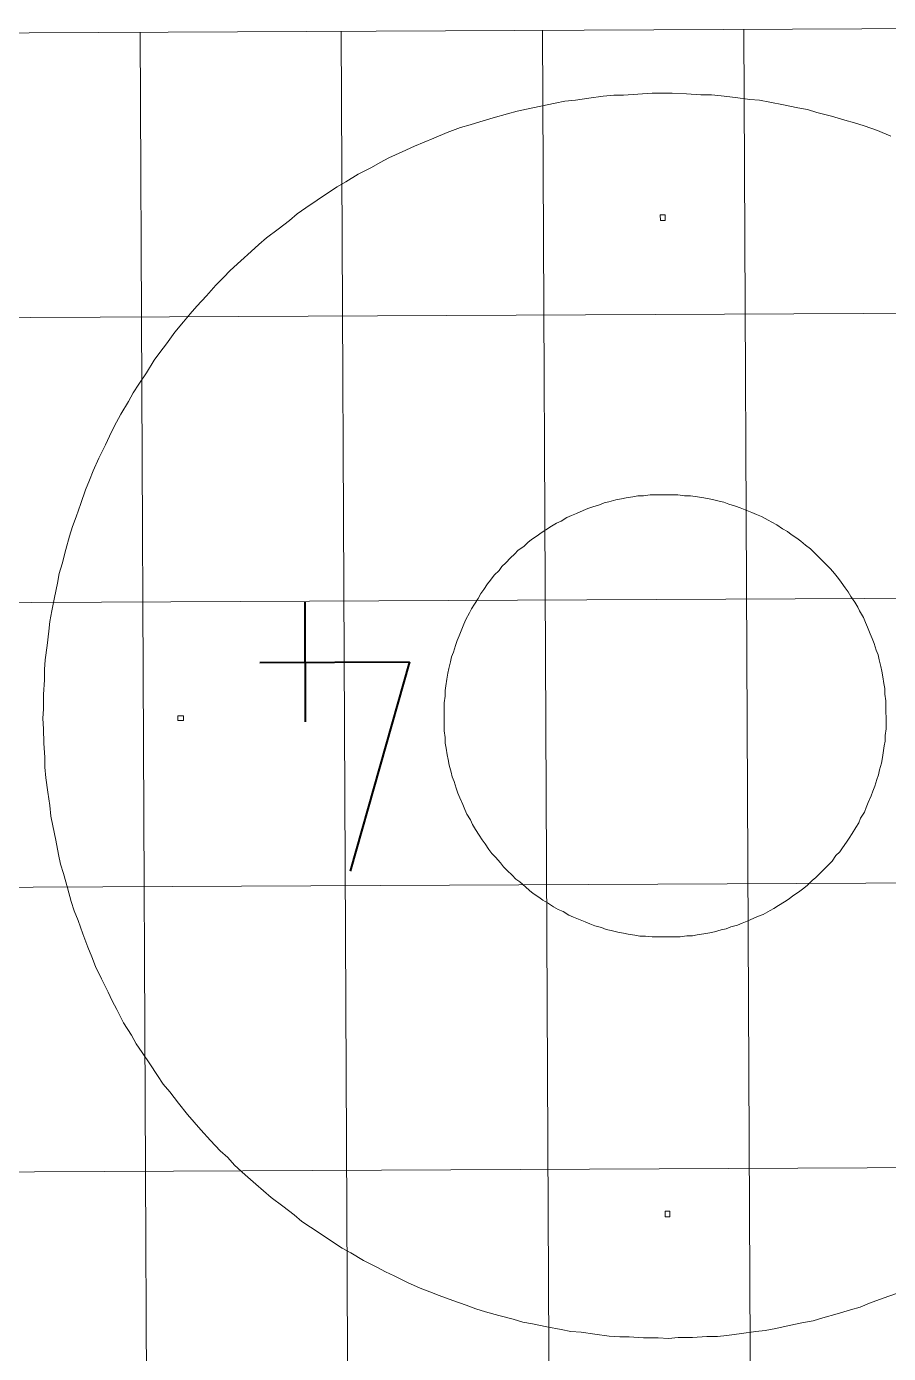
# Model space of a CAD drawing. Header units: centimetres. Extents: x -11.6 to 9.6, y -15.2 to 14.6.
# Drawn here: x -4.34 to 4.65, y 0.74 to 14.58 of the extents above; entities that cross this region are included whole.
import ezdxf

# ---------------------------------------------------------------- set-up
doc = ezdxf.new("R2010")
doc.units = ezdxf.units.CM
doc.header["$MEASUREMENT"] = 0
for name, color, linetype in [('C00-00-FF', 7, 'Continuous'), ('CBF-BF-BF', 7, 'Continuous'), ('CFF-00-00', 7, 'Continuous')]:
    doc.layers.add(name, color=color, linetype=linetype)

msp = doc.modelspace()

# ---------------------------------------------------------------- linework, layer by layer
at = {"layer": 'C00-00-FF', "color": 5, "lineweight": 13}
for points in [[(1.67526, 13.85511), (1.67526, 13.85511), (1.52533, 13.83428), (1.52533, 13.83428)], [(1.78526, 13.86569), (1.78526, 13.86569), (1.67526, 13.85511), (1.67526, 13.85511)], [(1.88527, 13.86616), (1.88527, 13.86616), (1.78526, 13.86569), (1.78526, 13.86569)], [(2.03525, 13.87694), (2.03525, 13.87694), (1.88527, 13.86616), (1.88527, 13.86616)], [(2.18521, 13.88743), (2.18521, 13.88743), (2.03525, 13.87694), (2.03525, 13.87694)], [(2.29502, 13.88796), (2.29502, 13.88796), (2.18521, 13.88743), (2.18521, 13.88743)], [(2.39504, 13.88844), (2.39504, 13.88844), (2.29502, 13.88796), (2.29502, 13.88796)], [(2.54509, 13.87936), (2.54509, 13.87936), (2.39504, 13.88844), (2.39504, 13.88844)], [(2.69516, 13.87003), (2.69516, 13.87003), (2.54509, 13.87936), (2.54509, 13.87936)], [(2.80523, 13.87055), (2.80523, 13.87055), (2.69516, 13.87003), (2.69516, 13.87003)], [(2.90528, 13.86098), (2.90528, 13.86098), (2.80523, 13.87055), (2.80523, 13.87055)], [(3.0554, 13.84157), (3.0554, 13.84157), (2.90528, 13.86098), (2.90528, 13.86098)], [(3.2055, 13.82245), (3.2055, 13.82245), (3.0554, 13.84157), (3.0554, 13.84157)], [(0.87578, 13.72138), (0.87578, 13.72138), (0.77586, 13.70079), (0.77586, 13.70079)], [(1.02565, 13.75199), (1.02565, 13.75199), (0.87578, 13.72138), (0.87578, 13.72138)], [(1.17553, 13.78261), (1.17553, 13.78261), (1.02565, 13.75199), (1.02565, 13.75199)], [(1.27544, 13.80319), (1.27544, 13.80319), (1.17553, 13.78261), (1.17553, 13.78261)], [(1.38546, 13.81377), (1.38546, 13.81377), (1.27544, 13.80319), (1.27544, 13.80319)], [(1.52533, 13.83428), (1.52533, 13.83428), (1.38546, 13.81377), (1.38546, 13.81377)], [(3.30557, 13.81287), (3.30557, 13.81287), (3.2055, 13.82245), (3.2055, 13.82245)], [(3.41573, 13.79329), (3.41573, 13.79329), (3.30557, 13.81287), (3.30557, 13.81287)], [(3.55583, 13.76406), (3.55583, 13.76406), (3.41573, 13.79329), (3.41573, 13.79329)], [(3.70598, 13.73488), (3.70598, 13.73488), (3.55583, 13.76406), (3.55583, 13.76406)], [(3.80609, 13.71525), (3.80609, 13.71525), (3.70598, 13.73488), (3.70598, 13.73488)], [(3.90625, 13.68583), (3.90625, 13.68583), (3.80609, 13.71525), (3.80609, 13.71525)], [(0.38639, 13.58886), (0.38639, 13.58886), (0.28652, 13.55849), (0.28652, 13.55849)], [(0.52616, 13.62974), (0.52616, 13.62974), (0.38639, 13.58886), (0.38639, 13.58886)], [(0.676, 13.67041), (0.676, 13.67041), (0.52616, 13.62974), (0.52616, 13.62974)], [(0.77586, 13.70079), (0.77586, 13.70079), (0.676, 13.67041), (0.676, 13.67041)], [(4.05646, 13.64659), (4.05646, 13.64659), (3.90625, 13.68583), (3.90625, 13.68583)], [(4.19661, 13.60706), (4.19661, 13.60706), (4.05646, 13.64659), (4.05646, 13.64659)], [(4.29677, 13.57763), (4.29677, 13.57763), (4.19661, 13.60706), (4.19661, 13.60706)], [(4.39692, 13.54821), (4.39692, 13.54821), (4.29677, 13.57763), (4.29677, 13.57763)], [(0.04694, 13.47744), (0.04694, 13.47744), (-0.09274, 13.41671), (-0.09274, 13.41671)], [(0.18665, 13.52811), (0.18665, 13.52811), (0.04694, 13.47744), (0.04694, 13.47744)], [(0.28652, 13.55849), (0.28652, 13.55849), (0.18665, 13.52811), (0.18665, 13.52811)], [(4.53712, 13.49887), (4.53712, 13.49887), (4.39692, 13.54821), (4.39692, 13.54821)], [(4.67737, 13.43947), (4.67737, 13.43947), (4.53712, 13.49887), (4.53712, 13.49887)], [(-0.29238, 13.33559), (-0.29238, 13.33559), (-0.42228, 13.27517), (-0.42228, 13.27517)], [(-0.19255, 13.37629), (-0.19255, 13.37629), (-0.29238, 13.33559), (-0.29238, 13.33559)], [(-0.09274, 13.41671), (-0.09274, 13.41671), (-0.19255, 13.37629), (-0.19255, 13.37629)], [(-0.65166, 13.16401), (-0.65166, 13.16401), (-0.74138, 13.11358), (-0.74138, 13.11358)], [(-0.56194, 13.21445), (-0.56194, 13.21445), (-0.65166, 13.16401), (-0.65166, 13.16401)], [(-0.42228, 13.27517), (-0.42228, 13.27517), (-0.56194, 13.21445), (-0.56194, 13.21445)], [(-0.88101, 13.04279), (-0.88101, 13.04279), (-1.01079, 12.96228), (-1.01079, 12.96228)], [(-0.74138, 13.11358), (-0.74138, 13.11358), (-0.88101, 13.04279), (-0.88101, 13.04279)], [(-1.10053, 12.91184), (-1.10053, 12.91184), (-1.19021, 12.85135), (-1.19021, 12.85135)], [(-1.01079, 12.96228), (-1.01079, 12.96228), (-1.10053, 12.91184), (-1.10053, 12.91184)], [(-1.30993, 12.77087), (-1.30993, 12.77087), (-1.4294, 12.69014), (-1.4294, 12.69014)], [(-1.19021, 12.85135), (-1.19021, 12.85135), (-1.30993, 12.77087), (-1.30993, 12.77087)], [(-1.51934, 12.62991), (-1.51934, 12.62991), (-1.5989, 12.55942), (-1.5989, 12.55942)], [(-1.4294, 12.69014), (-1.4294, 12.69014), (-1.51934, 12.62991), (-1.51934, 12.62991)], [(2.32118, 12.61806), (2.32118, 12.61806), (2.27118, 12.61783), (2.27118, 12.61783)], [(2.27118, 12.61783), (2.27118, 12.61783), (2.27146, 12.55777), (2.27146, 12.55777)], [(2.32148, 12.55801), (2.32148, 12.55801), (2.32118, 12.61806), (2.32118, 12.61806)], [(-1.71834, 12.46887), (-1.71834, 12.46887), (-1.83803, 12.37835), (-1.83803, 12.37835)], [(-1.5989, 12.55942), (-1.5989, 12.55942), (-1.71834, 12.46887), (-1.71834, 12.46887)], [(2.27146, 12.55777), (2.27146, 12.55777), (2.32148, 12.55801), (2.32148, 12.55801)], [(-1.83803, 12.37835), (-1.83803, 12.37835), (-1.91758, 12.30786), (-1.91758, 12.30786)], [(-1.99743, 12.23763), (-1.99743, 12.23763), (-2.10702, 12.13707), (-2.10702, 12.13707)], [(-1.91758, 12.30786), (-1.91758, 12.30786), (-1.99743, 12.23763), (-1.99743, 12.23763)], [(-2.10702, 12.13707), (-2.10702, 12.13707), (-2.21634, 12.03655), (-2.21634, 12.03655)], [(-2.28611, 11.9661), (-2.28611, 11.9661), (-2.36564, 11.88582), (-2.36564, 11.88582)], [(-2.21634, 12.03655), (-2.21634, 12.03655), (-2.28611, 11.9661), (-2.28611, 11.9661)], [(-2.46513, 11.77528), (-2.46513, 11.77528), (-2.56461, 11.66473), (-2.56461, 11.66473)], [(-2.36564, 11.88582), (-2.36564, 11.88582), (-2.46513, 11.77528), (-2.46513, 11.77528)], [(-2.56461, 11.66473), (-2.56461, 11.66473), (-2.63435, 11.5845), (-2.63435, 11.5845)], [(-2.70382, 11.50399), (-2.70382, 11.50399), (-2.79351, 11.39376), (-2.79351, 11.39376)], [(-2.63435, 11.5845), (-2.63435, 11.5845), (-2.70382, 11.50399), (-2.70382, 11.50399)], [(-2.79351, 11.39376), (-2.79351, 11.39376), (-2.8829, 11.2732), (-2.8829, 11.2732)], [(-2.8829, 11.2732), (-2.8829, 11.2732), (-2.95231, 11.18291), (-2.95231, 11.18291)], [(-3.01199, 11.10273), (-3.01199, 11.10273), (-3.09155, 10.97217), (-3.09155, 10.97217)], [(-2.95231, 11.18291), (-2.95231, 11.18291), (-3.01199, 11.10273), (-3.01199, 11.10273)], [(-3.09155, 10.97217), (-3.09155, 10.97217), (-3.17086, 10.85194), (-3.17086, 10.85194)], [(-3.17086, 10.85194), (-3.17086, 10.85194), (-3.2305, 10.76143), (-3.2305, 10.76143)], [(-3.28007, 10.67123), (-3.28007, 10.67123), (-3.35936, 10.54095), (-3.35936, 10.54095)], [(-3.2305, 10.76143), (-3.2305, 10.76143), (-3.28007, 10.67123), (-3.28007, 10.67123)], [(-3.35936, 10.54095), (-3.35936, 10.54095), (-3.42886, 10.4107), (-3.42886, 10.4107)], [(-3.42886, 10.4107), (-3.42886, 10.4107), (-3.47837, 10.31045), (-3.47837, 10.31045)], [(-3.47837, 10.31045), (-3.47837, 10.31045), (-3.51791, 10.22004), (-3.51791, 10.22004)], [(-3.51791, 10.22004), (-3.51791, 10.22004), (-3.58734, 10.07975), (-3.58734, 10.07975)], [(-3.58734, 10.07975), (-3.58734, 10.07975), (-3.64652, 9.94954), (-3.64652, 9.94954)], [(-3.68601, 9.84933), (-3.68601, 9.84933), (-3.72574, 9.74914), (-3.72574, 9.74914)], [(-3.64652, 9.94954), (-3.64652, 9.94954), (-3.68601, 9.84933), (-3.68601, 9.84933)], [(-3.72574, 9.74914), (-3.72574, 9.74914), (-3.77507, 9.60895), (-3.77507, 9.60895)], [(2.09519, 9.68695), (2.09519, 9.68695), (2.16499, 9.69736), (2.16499, 9.69736)], [(2.16499, 9.69736), (2.16499, 9.69736), (2.22505, 9.69763), (2.22505, 9.69763)], [(2.22505, 9.69763), (2.22505, 9.69763), (2.27506, 9.69788), (2.27506, 9.69788)], [(2.27506, 9.69788), (2.27506, 9.69788), (2.34517, 9.69822), (2.34517, 9.69822)], [(2.34517, 9.69822), (2.34517, 9.69822), (2.40523, 9.6985), (2.40523, 9.6985)], [(2.40523, 9.6985), (2.40523, 9.6985), (2.45525, 9.69873), (2.45525, 9.69873)], [(2.45525, 9.69873), (2.45525, 9.69873), (2.52514, 9.68901), (2.52514, 9.68901)], [(2.52514, 9.68901), (2.52514, 9.68901), (2.58519, 9.68929), (2.58519, 9.68929)], [(2.58519, 9.68929), (2.58519, 9.68929), (2.63526, 9.6795), (2.63526, 9.6795)], [(-3.77507, 9.60895), (-3.77507, 9.60895), (-3.82441, 9.46874), (-3.82441, 9.46874)], [(1.46595, 9.53394), (1.46595, 9.53394), (1.51587, 9.55402), (1.51587, 9.55402)], [(1.51587, 9.55402), (1.51587, 9.55402), (1.56576, 9.57437), (1.56576, 9.57437)], [(1.56576, 9.57437), (1.56576, 9.57437), (1.63553, 9.59481), (1.63553, 9.59481)], [(1.63553, 9.59481), (1.63553, 9.59481), (1.68543, 9.61489), (1.68543, 9.61489)], [(1.68543, 9.61489), (1.68543, 9.61489), (1.73538, 9.62518), (1.73538, 9.62518)], [(1.73538, 9.62518), (1.73538, 9.62518), (1.8054, 9.64562), (1.8054, 9.64562)], [(1.8054, 9.64562), (1.8054, 9.64562), (1.86516, 9.6557), (1.86516, 9.6557)], [(1.86516, 9.6557), (1.86516, 9.6557), (1.9151, 9.66598), (1.9151, 9.66598)], [(1.9151, 9.66598), (1.9151, 9.66598), (1.98519, 9.67639), (1.98519, 9.67639)], [(1.98519, 9.67639), (1.98519, 9.67639), (2.03513, 9.68668), (2.03513, 9.68668)], [(2.03513, 9.68668), (2.03513, 9.68668), (2.09519, 9.68695), (2.09519, 9.68695)], [(2.63526, 9.6795), (2.63526, 9.6795), (2.70515, 9.66977), (2.70515, 9.66977)], [(2.70515, 9.66977), (2.70515, 9.66977), (2.76526, 9.65999), (2.76526, 9.65999)], [(2.76526, 9.65999), (2.76526, 9.65999), (2.8153, 9.65044), (2.8153, 9.65044)], [(2.8153, 9.65044), (2.8153, 9.65044), (2.88552, 9.63066), (2.88552, 9.63066)], [(2.88552, 9.63066), (2.88552, 9.63066), (2.93557, 9.62086), (2.93557, 9.62086)], [(2.93557, 9.62086), (2.93557, 9.62086), (2.98566, 9.60124), (2.98566, 9.60124)], [(2.98566, 9.60124), (2.98566, 9.60124), (3.05561, 9.58148), (3.05561, 9.58148)], [(3.05561, 9.58148), (3.05561, 9.58148), (3.10573, 9.5616), (3.10573, 9.5616)], [(3.10573, 9.5616), (3.10573, 9.5616), (3.15581, 9.54201), (3.15581, 9.54201)], [(-3.82441, 9.46874), (-3.82441, 9.46874), (-3.86389, 9.36854), (-3.86389, 9.36854)], [(1.18638, 9.40269), (1.18638, 9.40269), (1.23628, 9.42278), (1.23628, 9.42278)], [(1.23628, 9.42278), (1.23628, 9.42278), (1.29615, 9.46301), (1.29615, 9.46301)], [(1.29615, 9.46301), (1.29615, 9.46301), (1.34606, 9.48336), (1.34606, 9.48336)], [(1.34606, 9.48336), (1.34606, 9.48336), (1.39598, 9.50344), (1.39598, 9.50344)], [(1.39598, 9.50344), (1.39598, 9.50344), (1.46595, 9.53394), (1.46595, 9.53394)], [(3.15581, 9.54201), (3.15581, 9.54201), (3.22608, 9.51217), (3.22608, 9.51217)], [(3.22608, 9.51217), (3.22608, 9.51217), (3.27617, 9.49256), (3.27617, 9.49256)], [(3.27617, 9.49256), (3.27617, 9.49256), (3.32628, 9.4727), (3.32628, 9.4727)], [(3.32628, 9.4727), (3.32628, 9.4727), (3.39659, 9.43309), (3.39659, 9.43309)], [(3.39659, 9.43309), (3.39659, 9.43309), (3.43663, 9.41343), (3.43663, 9.41343)], [(3.43663, 9.41343), (3.43663, 9.41343), (3.48677, 9.3835), (3.48677, 9.3835)], [(-3.86389, 9.36854), (-3.86389, 9.36854), (-3.8933, 9.26839), (-3.8933, 9.26839)], [(0.98698, 9.27156), (0.98698, 9.27156), (1.02677, 9.30191), (1.02677, 9.30191)], [(1.02677, 9.30191), (1.02677, 9.30191), (1.07665, 9.33206), (1.07665, 9.33206)], [(1.07665, 9.33206), (1.07665, 9.33206), (1.13651, 9.37229), (1.13651, 9.37229)], [(1.13651, 9.37229), (1.13651, 9.37229), (1.18638, 9.40269), (1.18638, 9.40269)], [(3.48677, 9.3835), (3.48677, 9.3835), (3.54702, 9.34383), (3.54702, 9.34383)], [(3.54702, 9.34383), (3.54702, 9.34383), (3.59717, 9.31418), (3.59717, 9.31418)], [(3.59717, 9.31418), (3.59717, 9.31418), (3.63727, 9.2842), (3.63727, 9.2842)], [(3.63727, 9.2842), (3.63727, 9.2842), (3.69726, 9.24455), (3.69726, 9.24455)], [(-3.8933, 9.26839), (-3.8933, 9.26839), (-3.93258, 9.12823), (-3.93258, 9.12823)], [(0.78768, 9.1206), (0.78768, 9.1206), (0.84754, 9.16083), (0.84754, 9.16083)], [(0.84754, 9.16083), (0.84754, 9.16083), (0.88729, 9.20124), (0.88729, 9.20124)], [(0.88729, 9.20124), (0.88729, 9.20124), (0.92711, 9.23133), (0.92711, 9.23133)], [(0.92711, 9.23133), (0.92711, 9.23133), (0.98698, 9.27156), (0.98698, 9.27156)], [(3.69726, 9.24455), (3.69726, 9.24455), (3.73761, 9.21484), (3.73761, 9.21484)], [(3.73761, 9.21484), (3.73761, 9.21484), (3.78782, 9.17485), (3.78782, 9.17485)], [(3.78782, 9.17485), (3.78782, 9.17485), (3.83802, 9.13515), (3.83802, 9.13515)], [(3.83802, 9.13515), (3.83802, 9.13515), (3.87815, 9.09538), (3.87815, 9.09538)], [(-3.93258, 9.12823), (-3.93258, 9.12823), (-3.97209, 8.97801), (-3.97209, 8.97801)], [(0.65839, 8.99007), (0.65839, 8.99007), (0.70813, 9.04032), (0.70813, 9.04032)], [(0.70813, 9.04032), (0.70813, 9.04032), (0.7479, 9.08046), (0.7479, 9.08046)], [(0.7479, 9.08046), (0.7479, 9.08046), (0.78768, 9.1206), (0.78768, 9.1206)], [(3.87815, 9.09538), (3.87815, 9.09538), (3.9183, 9.05564), (3.9183, 9.05564)], [(3.9183, 9.05564), (3.9183, 9.05564), (3.96855, 9.00585), (3.96855, 9.00585)], [(3.96855, 9.00585), (3.96855, 9.00585), (4.00869, 8.9661), (4.00869, 8.9661)], [(-4.00153, 8.87786), (-4.00153, 8.87786), (-4.02114, 8.77776), (-4.02114, 8.77776)], [(-3.97209, 8.97801), (-3.97209, 8.97801), (-4.00153, 8.87786), (-4.00153, 8.87786)], [(0.49916, 8.80939), (0.49916, 8.80939), (0.53887, 8.85958), (0.53887, 8.85958)], [(0.53887, 8.85958), (0.53887, 8.85958), (0.58864, 8.90956), (0.58864, 8.90956)], [(0.58864, 8.90956), (0.58864, 8.90956), (0.61861, 8.94992), (0.61861, 8.94992)], [(0.61861, 8.94992), (0.61861, 8.94992), (0.65839, 8.99007), (0.65839, 8.99007)], [(4.00869, 8.9661), (4.00869, 8.9661), (4.04882, 8.92608), (4.04882, 8.92608)], [(4.04882, 8.92608), (4.04882, 8.92608), (4.08929, 8.87653), (4.08929, 8.87653)], [(4.08929, 8.87653), (4.08929, 8.87653), (4.12947, 8.82671), (4.12947, 8.82671)], [(-4.02114, 8.77776), (-4.02114, 8.77776), (-4.05032, 8.62759), (-4.05032, 8.62759)], [(0.42978, 8.70903), (0.42978, 8.70903), (0.46945, 8.76903), (0.46945, 8.76903)], [(0.46945, 8.76903), (0.46945, 8.76903), (0.49916, 8.80939), (0.49916, 8.80939)], [(4.12947, 8.82671), (4.12947, 8.82671), (4.15956, 8.78665), (4.15956, 8.78665)], [(4.15956, 8.78665), (4.15956, 8.78665), (4.1998, 8.72703), (4.1998, 8.72703)], [(4.1998, 8.72703), (4.1998, 8.72703), (4.23015, 8.68695), (4.23015, 8.68695)], [(-4.05032, 8.62759), (-4.05032, 8.62759), (-4.07955, 8.4875), (-4.07955, 8.4875)], [(0.33049, 8.55855), (0.33049, 8.55855), (0.37016, 8.61854), (0.37016, 8.61854)], [(0.37016, 8.61854), (0.37016, 8.61854), (0.39982, 8.66867), (0.39982, 8.66867)], [(0.39982, 8.66867), (0.39982, 8.66867), (0.42978, 8.70903), (0.42978, 8.70903)], [(4.23015, 8.68695), (4.23015, 8.68695), (4.26029, 8.6371), (4.26029, 8.6371)], [(4.26029, 8.6371), (4.26029, 8.6371), (4.30052, 8.57749), (4.30052, 8.57749)], [(-4.07955, 8.4875), (-4.07955, 8.4875), (-4.09915, 8.37733), (-4.09915, 8.37733)], [(0.24104, 8.39805), (0.24104, 8.39805), (0.28092, 8.46809), (0.28092, 8.46809)], [(0.28092, 8.46809), (0.28092, 8.46809), (0.30057, 8.5084), (0.30057, 8.5084)], [(0.30057, 8.5084), (0.30057, 8.5084), (0.33049, 8.55855), (0.33049, 8.55855)], [(4.30052, 8.57749), (4.30052, 8.57749), (4.33093, 8.52764), (4.33093, 8.52764)], [(4.33093, 8.52764), (4.33093, 8.52764), (4.35097, 8.48751), (4.35097, 8.48751)], [(4.35097, 8.48751), (4.35097, 8.48751), (4.39151, 8.41785), (4.39151, 8.41785)], [(-4.09915, 8.37733), (-4.09915, 8.37733), (-4.10871, 8.27728), (-4.10871, 8.27728)], [(0.20155, 8.29785), (0.20155, 8.29785), (0.22143, 8.34794), (0.22143, 8.34794)], [(0.22143, 8.34794), (0.22143, 8.34794), (0.24104, 8.39805), (0.24104, 8.39805)], [(4.39151, 8.41785), (4.39151, 8.41785), (4.4116, 8.36795), (4.4116, 8.36795)], [(4.4116, 8.36795), (4.4116, 8.36795), (4.43194, 8.31804), (4.43194, 8.31804)], [(4.43194, 8.31804), (4.43194, 8.31804), (4.46218, 8.24807), (4.46218, 8.24807)], [(-4.10871, 8.27728), (-4.10871, 8.27728), (-4.12785, 8.12717), (-4.12785, 8.12717)], [(0.13254, 8.12738), (0.13254, 8.12738), (0.15213, 8.17749), (0.15213, 8.17749)], [(0.15213, 8.17749), (0.15213, 8.17749), (0.17201, 8.22758), (0.17201, 8.22758)], [(0.17201, 8.22758), (0.17201, 8.22758), (0.20155, 8.29785), (0.20155, 8.29785)], [(4.46218, 8.24807), (4.46218, 8.24807), (4.48252, 8.19816), (4.48252, 8.19816)], [(4.48252, 8.19816), (4.48252, 8.19816), (4.5026, 8.14823), (4.5026, 8.14823)], [(-4.12785, 8.12717), (-4.12785, 8.12717), (-4.14723, 7.97704), (-4.14723, 7.97704)], [(0.0929, 8.00733), (0.0929, 8.00733), (0.11276, 8.05744), (0.11276, 8.05744)], [(0.11276, 8.05744), (0.11276, 8.05744), (0.13254, 8.12738), (0.13254, 8.12738)], [(4.5026, 8.14823), (4.5026, 8.14823), (4.52305, 8.07849), (4.52305, 8.07849)], [(4.52305, 8.07849), (4.52305, 8.07849), (4.54338, 8.02857), (4.54338, 8.02857)], [(4.54338, 8.02857), (4.54338, 8.02857), (4.55341, 7.97861), (4.55341, 7.97861)], [(-4.14723, 7.97704), (-4.14723, 7.97704), (-4.15682, 7.877), (-4.15682, 7.877)], [(0.06356, 7.88707), (0.06356, 7.88707), (0.08332, 7.95728), (0.08332, 7.95728)], [(0.08332, 7.95728), (0.08332, 7.95728), (0.0929, 8.00733), (0.0929, 8.00733)], [(4.55341, 7.97861), (4.55341, 7.97861), (4.57385, 7.9086), (4.57385, 7.9086)], [(4.57385, 7.9086), (4.57385, 7.9086), (4.58415, 7.85865), (4.58415, 7.85865)], [(-4.15628, 7.76691), (-4.15628, 7.76691), (-4.16562, 7.61686), (-4.16562, 7.61686)], [(-4.15682, 7.877), (-4.15682, 7.877), (-4.15628, 7.76691), (-4.15628, 7.76691)], [(0.03452, 7.70703), (0.03452, 7.70703), (0.04397, 7.77692), (0.04397, 7.77692)], [(0.04397, 7.77692), (0.04397, 7.77692), (0.05375, 7.83702), (0.05375, 7.83702)], [(0.05375, 7.83702), (0.05375, 7.83702), (0.06356, 7.88707), (0.06356, 7.88707)], [(4.58415, 7.85865), (4.58415, 7.85865), (4.59449, 7.79864), (4.59449, 7.79864)], [(4.59449, 7.79864), (4.59449, 7.79864), (4.60462, 7.72883), (4.60462, 7.72883)], [(-4.16562, 7.61686), (-4.16562, 7.61686), (-4.16491, 7.46684), (-4.16491, 7.46684)], [(0.0247, 7.65697), (0.0247, 7.65697), (0.03452, 7.70703), (0.03452, 7.70703)], [(0.02499, 7.5969), (0.02499, 7.5969), (0.0247, 7.65697), (0.0247, 7.65697)], [(4.60462, 7.72883), (4.60462, 7.72883), (4.61491, 7.67887), (4.61491, 7.67887)], [(4.61491, 7.67887), (4.61491, 7.67887), (4.6152, 7.61881), (4.6152, 7.61881)], [(4.6152, 7.61881), (4.6152, 7.61881), (4.62559, 7.54901), (4.62559, 7.54901)], [(0.01527, 7.52701), (0.01527, 7.52701), (0.02499, 7.5969), (0.02499, 7.5969)], [(0.0155, 7.47701), (0.0155, 7.47701), (0.01527, 7.52701), (0.01527, 7.52701)], [(0.01579, 7.41694), (0.01579, 7.41694), (0.0155, 7.47701), (0.0155, 7.47701)], [(4.62559, 7.54901), (4.62559, 7.54901), (4.62583, 7.49899), (4.62583, 7.49899)], [(4.62583, 7.49899), (4.62583, 7.49899), (4.6261, 7.43894), (4.6261, 7.43894)], [(-4.16491, 7.46684), (-4.16491, 7.46684), (-4.17422, 7.36678), (-4.17422, 7.36678)], [(-4.17422, 7.36678), (-4.17422, 7.36678), (-4.1639, 7.25702), (-4.1639, 7.25702)], [(-2.70431, 7.3939), (-2.70431, 7.3939), (-2.76436, 7.39363), (-2.76436, 7.39363)], [(-2.76436, 7.39363), (-2.76436, 7.39363), (-2.76414, 7.34362), (-2.76414, 7.34362)], [(-2.76414, 7.34362), (-2.76414, 7.34362), (-2.70407, 7.34389), (-2.70407, 7.34389)], [(-2.70407, 7.34389), (-2.70407, 7.34389), (-2.70431, 7.3939), (-2.70431, 7.3939)], [(0.01613, 7.34683), (0.01613, 7.34683), (0.01579, 7.41694), (0.01579, 7.41694)], [(0.01637, 7.29682), (0.01637, 7.29682), (0.01613, 7.34683), (0.01613, 7.34683)], [(4.6261, 7.43894), (4.6261, 7.43894), (4.62645, 7.36883), (4.62645, 7.36883)], [(4.62645, 7.36883), (4.62645, 7.36883), (4.62668, 7.31882), (4.62668, 7.31882)], [(-4.1639, 7.25702), (-4.1639, 7.25702), (-4.16319, 7.10701), (-4.16319, 7.10701)], [(0.01666, 7.23675), (0.01666, 7.23675), (0.01637, 7.29682), (0.01637, 7.29682)], [(0.02704, 7.16696), (0.02704, 7.16696), (0.01666, 7.23675), (0.01666, 7.23675)], [(4.62696, 7.25877), (4.62696, 7.25877), (4.61724, 7.18887), (4.61724, 7.18887)], [(4.62668, 7.31882), (4.62668, 7.31882), (4.62696, 7.25877), (4.62696, 7.25877)], [(-4.16319, 7.10701), (-4.16319, 7.10701), (-4.15243, 6.95704), (-4.15243, 6.95704)], [(0.02734, 7.1069), (0.02734, 7.1069), (0.02704, 7.16696), (0.02704, 7.16696)], [(0.03762, 7.05694), (0.03762, 7.05694), (0.02734, 7.1069), (0.02734, 7.1069)], [(4.60773, 7.07875), (4.60773, 7.07875), (4.59826, 7.00884), (4.59826, 7.00884)], [(4.61753, 7.1288), (4.61753, 7.1288), (4.60773, 7.07875), (4.60773, 7.07875)], [(4.61724, 7.18887), (4.61724, 7.18887), (4.61753, 7.1288), (4.61753, 7.1288)], [(-4.15243, 6.95704), (-4.15243, 6.95704), (-4.15194, 6.85704), (-4.15194, 6.85704)], [(0.04774, 6.98714), (0.04774, 6.98714), (0.03762, 7.05694), (0.03762, 7.05694)], [(0.05803, 6.93719), (0.05803, 6.93719), (0.04774, 6.98714), (0.04774, 6.98714)], [(0.06837, 6.87717), (0.06837, 6.87717), (0.05803, 6.93719), (0.05803, 6.93719)], [(4.58845, 6.95881), (4.58845, 6.95881), (4.57868, 6.8987), (4.57868, 6.8987)], [(4.59826, 7.00884), (4.59826, 7.00884), (4.58845, 6.95881), (4.58845, 6.95881)], [(-4.15194, 6.85704), (-4.15194, 6.85704), (-4.14136, 6.74701), (-4.14136, 6.74701)], [(0.08883, 6.80714), (0.08883, 6.80714), (0.06837, 6.87717), (0.06837, 6.87717)], [(0.09885, 6.75719), (0.09885, 6.75719), (0.08883, 6.80714), (0.08883, 6.80714)], [(4.55889, 6.82848), (4.55889, 6.82848), (4.54935, 6.77844), (4.54935, 6.77844)], [(4.57868, 6.8987), (4.57868, 6.8987), (4.55889, 6.82848), (4.55889, 6.82848)], [(-4.14136, 6.74701), (-4.14136, 6.74701), (-4.12054, 6.59709), (-4.12054, 6.59709)], [(0.1192, 6.70729), (0.1192, 6.70729), (0.09885, 6.75719), (0.09885, 6.75719)], [(0.13965, 6.63753), (0.13965, 6.63753), (0.1192, 6.70729), (0.1192, 6.70729)], [(4.50971, 6.65839), (4.50971, 6.65839), (4.4901, 6.60828), (4.4901, 6.60828)], [(4.52949, 6.72833), (4.52949, 6.72833), (4.50971, 6.65839), (4.50971, 6.65839)], [(4.54935, 6.77844), (4.54935, 6.77844), (4.52949, 6.72833), (4.52949, 6.72833)], [(-4.12054, 6.59709), (-4.12054, 6.59709), (-4.10002, 6.45722), (-4.10002, 6.45722)], [(0.15973, 6.58762), (0.15973, 6.58762), (0.13965, 6.63753), (0.13965, 6.63753)], [(0.18007, 6.53771), (0.18007, 6.53771), (0.15973, 6.58762), (0.15973, 6.58762)], [(0.21029, 6.46774), (0.21029, 6.46774), (0.18007, 6.53771), (0.18007, 6.53771)], [(4.47025, 6.55819), (4.47025, 6.55819), (4.44067, 6.48794), (4.44067, 6.48794)], [(4.4901, 6.60828), (4.4901, 6.60828), (4.47025, 6.55819), (4.47025, 6.55819)], [(-4.10002, 6.45722), (-4.10002, 6.45722), (-4.08945, 6.34721), (-4.08945, 6.34721)], [(0.23064, 6.41783), (0.23064, 6.41783), (0.21029, 6.46774), (0.21029, 6.46774)], [(0.25073, 6.36792), (0.25073, 6.36792), (0.23064, 6.41783), (0.23064, 6.41783)], [(0.29122, 6.30805), (0.29122, 6.30805), (0.25073, 6.36792), (0.25073, 6.36792)], [(4.40121, 6.38773), (4.40121, 6.38773), (4.36128, 6.32747), (4.36128, 6.32747)], [(4.4208, 6.43783), (4.4208, 6.43783), (4.40121, 6.38773), (4.40121, 6.38773)], [(4.44067, 6.48794), (4.44067, 6.48794), (4.4208, 6.43783), (4.4208, 6.43783)], [(-4.08945, 6.34721), (-4.08945, 6.34721), (-4.06887, 6.24729), (-4.06887, 6.24729)], [(-4.06887, 6.24729), (-4.06887, 6.24729), (-4.03825, 6.09741), (-4.03825, 6.09741)], [(0.31131, 6.25814), (0.31131, 6.25814), (0.29122, 6.30805), (0.29122, 6.30805)], [(0.34172, 6.20828), (0.34172, 6.20828), (0.31131, 6.25814), (0.31131, 6.25814)], [(4.34167, 6.27737), (4.34167, 6.27737), (4.31173, 6.22723), (4.31173, 6.22723)], [(4.36128, 6.32747), (4.36128, 6.32747), (4.34167, 6.27737), (4.34167, 6.27737)], [(-4.03825, 6.09741), (-4.03825, 6.09741), (-4.00763, 5.94754), (-4.00763, 5.94754)], [(0.38194, 6.14867), (0.38194, 6.14867), (0.34172, 6.20828), (0.34172, 6.20828)], [(0.41209, 6.09881), (0.41209, 6.09881), (0.38194, 6.14867), (0.38194, 6.14867)], [(0.44244, 6.05875), (0.44244, 6.05875), (0.41209, 6.09881), (0.41209, 6.09881)], [(4.24241, 6.1171), (4.24241, 6.1171), (4.21245, 6.07672), (4.21245, 6.07672)], [(4.27207, 6.16724), (4.27207, 6.16724), (4.24241, 6.1171), (4.24241, 6.1171)], [(4.31173, 6.22723), (4.31173, 6.22723), (4.27207, 6.16724), (4.27207, 6.16724)], [(0.48266, 5.99913), (0.48266, 5.99913), (0.44244, 6.05875), (0.44244, 6.05875)], [(0.51277, 5.95907), (0.51277, 5.95907), (0.48266, 5.99913), (0.48266, 5.99913)], [(0.5529, 5.91929), (0.5529, 5.91929), (0.51277, 5.95907), (0.51277, 5.95907)], [(4.14308, 5.97639), (4.14308, 5.97639), (4.10331, 5.93624), (4.10331, 5.93624)], [(4.17278, 6.01674), (4.17278, 6.01674), (4.14308, 5.97639), (4.14308, 5.97639)], [(4.21245, 6.07672), (4.21245, 6.07672), (4.17278, 6.01674), (4.17278, 6.01674)], [(-4.00763, 5.94754), (-4.00763, 5.94754), (-3.98706, 5.84764), (-3.98706, 5.84764)], [(-3.98706, 5.84764), (-3.98706, 5.84764), (-3.95668, 5.74776), (-3.95668, 5.74776)], [(0.60319, 5.85975), (0.60319, 5.85975), (0.5529, 5.91929), (0.5529, 5.91929)], [(0.63355, 5.81967), (0.63355, 5.81967), (0.60319, 5.85975), (0.60319, 5.85975)], [(0.6737, 5.7799), (0.6737, 5.7799), (0.63355, 5.81967), (0.63355, 5.81967)], [(4.02362, 5.83585), (4.02362, 5.83585), (3.98387, 5.79571), (3.98387, 5.79571)], [(4.06338, 5.87626), (4.06338, 5.87626), (4.02362, 5.83585), (4.02362, 5.83585)], [(4.10331, 5.93624), (4.10331, 5.93624), (4.06338, 5.87626), (4.06338, 5.87626)], [(-3.95668, 5.74776), (-3.95668, 5.74776), (-3.91574, 5.59794), (-3.91574, 5.59794)], [(0.72395, 5.73014), (0.72395, 5.73014), (0.6737, 5.7799), (0.6737, 5.7799)], [(0.76408, 5.69038), (0.76408, 5.69038), (0.72395, 5.73014), (0.72395, 5.73014)], [(0.80419, 5.66068), (0.80419, 5.66068), (0.76408, 5.69038), (0.76408, 5.69038)], [(3.85453, 5.67523), (3.85453, 5.67523), (3.80475, 5.62499), (3.80475, 5.62499)], [(3.89434, 5.70533), (3.89434, 5.70533), (3.85453, 5.67523), (3.85453, 5.67523)], [(3.93408, 5.74546), (3.93408, 5.74546), (3.89434, 5.70533), (3.89434, 5.70533)], [(3.98387, 5.79571), (3.98387, 5.79571), (3.93408, 5.74546), (3.93408, 5.74546)], [(-3.91574, 5.59794), (-3.91574, 5.59794), (-3.87512, 5.45816), (-3.87512, 5.45816)], [(0.86448, 5.61096), (0.86448, 5.61096), (0.80419, 5.66068), (0.80419, 5.66068)], [(0.90462, 5.57093), (0.90462, 5.57093), (0.86448, 5.61096), (0.86448, 5.61096)], [(0.94471, 5.54121), (0.94471, 5.54121), (0.90462, 5.57093), (0.90462, 5.57093)], [(1.00496, 5.50155), (1.00496, 5.50155), (0.94471, 5.54121), (0.94471, 5.54121)], [(3.71488, 5.55444), (3.71488, 5.55444), (3.65526, 5.51421), (3.65526, 5.51421)], [(3.75494, 5.58454), (3.75494, 5.58454), (3.71488, 5.55444), (3.71488, 5.55444)], [(3.80475, 5.62499), (3.80475, 5.62499), (3.75494, 5.58454), (3.75494, 5.58454)], [(-3.87512, 5.45816), (-3.87512, 5.45816), (-3.84475, 5.35829), (-3.84475, 5.35829)], [(1.04506, 5.47159), (1.04506, 5.47159), (1.00496, 5.50155), (1.00496, 5.50155)], [(1.09521, 5.44192), (1.09521, 5.44192), (1.04506, 5.47159), (1.04506, 5.47159)], [(1.15546, 5.40226), (1.15546, 5.40226), (1.09521, 5.44192), (1.09521, 5.44192)], [(1.20561, 5.37234), (1.20561, 5.37234), (1.15546, 5.40226), (1.15546, 5.40226)], [(3.50573, 5.41347), (3.50573, 5.41347), (3.45587, 5.38308), (3.45587, 5.38308)], [(3.5656, 5.45371), (3.5656, 5.45371), (3.50573, 5.41347), (3.50573, 5.41347)], [(3.61546, 5.48386), (3.61546, 5.48386), (3.5656, 5.45371), (3.5656, 5.45371)], [(3.65526, 5.51421), (3.65526, 5.51421), (3.61546, 5.48386), (3.61546, 5.48386)], [(-3.84475, 5.35829), (-3.84475, 5.35829), (-3.80431, 5.25847), (-3.80431, 5.25847)], [(1.25571, 5.35274), (1.25571, 5.35274), (1.20561, 5.37234), (1.20561, 5.37234)], [(1.31596, 5.31307), (1.31596, 5.31307), (1.25571, 5.35274), (1.25571, 5.35274)], [(1.36607, 5.2932), (1.36607, 5.2932), (1.31596, 5.31307), (1.31596, 5.31307)], [(1.41617, 5.2736), (1.41617, 5.2736), (1.36607, 5.2932), (1.36607, 5.2932)], [(1.48641, 5.24378), (1.48641, 5.24378), (1.41617, 5.2736), (1.41617, 5.2736)], [(3.24627, 5.28234), (3.24627, 5.28234), (3.1763, 5.25184), (3.1763, 5.25184)], [(3.29617, 5.30241), (3.29617, 5.30241), (3.24627, 5.28234), (3.24627, 5.28234)], [(3.34609, 5.32275), (3.34609, 5.32275), (3.29617, 5.30241), (3.29617, 5.30241)], [(3.41602, 5.36304), (3.41602, 5.36304), (3.34609, 5.32275), (3.34609, 5.32275)], [(3.45587, 5.38308), (3.45587, 5.38308), (3.41602, 5.36304), (3.41602, 5.36304)], [(-3.80431, 5.25847), (-3.80431, 5.25847), (-3.75364, 5.11875), (-3.75364, 5.11875)], [(1.53653, 5.22416), (1.53653, 5.22416), (1.48641, 5.24378), (1.48641, 5.24378)], [(1.58662, 5.2043), (1.58662, 5.2043), (1.53653, 5.22416), (1.53653, 5.22416)], [(1.65656, 5.18453), (1.65656, 5.18453), (1.58662, 5.2043), (1.58662, 5.2043)], [(1.70667, 5.16491), (1.70667, 5.16491), (1.65656, 5.18453), (1.65656, 5.18453)], [(1.75672, 5.15509), (1.75672, 5.15509), (1.70667, 5.16491), (1.70667, 5.16491)], [(1.82693, 5.13533), (1.82693, 5.13533), (1.75672, 5.15509), (1.75672, 5.15509)], [(1.88678, 5.12583), (1.88678, 5.12583), (1.82693, 5.13533), (1.82693, 5.13533)], [(1.93682, 5.11601), (1.93682, 5.11601), (1.88678, 5.12583), (1.88678, 5.12583)], [(2.78688, 5.13012), (2.78688, 5.13012), (2.72686, 5.11977), (2.72686, 5.11977)], [(2.83683, 5.14014), (2.83683, 5.14014), (2.78688, 5.13012), (2.78688, 5.13012)], [(2.90685, 5.16059), (2.90685, 5.16059), (2.83683, 5.14014), (2.83683, 5.14014)], [(2.95681, 5.17088), (2.95681, 5.17088), (2.90685, 5.16059), (2.90685, 5.16059)], [(3.00672, 5.19097), (3.00672, 5.19097), (2.95681, 5.17088), (2.95681, 5.17088)], [(3.07647, 5.21141), (3.07647, 5.21141), (3.00672, 5.19097), (3.00672, 5.19097)], [(3.12639, 5.23176), (3.12639, 5.23176), (3.07647, 5.21141), (3.07647, 5.21141)], [(3.1763, 5.25184), (3.1763, 5.25184), (3.12639, 5.23176), (3.12639, 5.23176)], [(-3.75364, 5.11875), (-3.75364, 5.11875), (-3.70298, 4.97903), (-3.70298, 4.97903)], [(2.00699, 5.10629), (2.00699, 5.10629), (1.93682, 5.11601), (1.93682, 5.11601)], [(2.05704, 5.09648), (2.05704, 5.09648), (2.00699, 5.10629), (2.00699, 5.10629)], [(2.1171, 5.09675), (2.1171, 5.09675), (2.05704, 5.09648), (2.05704, 5.09648)], [(2.187, 5.08703), (2.187, 5.08703), (2.1171, 5.09675), (2.1171, 5.09675)], [(2.24705, 5.08732), (2.24705, 5.08732), (2.187, 5.08703), (2.187, 5.08703)], [(2.29707, 5.08756), (2.29707, 5.08756), (2.24705, 5.08732), (2.24705, 5.08732)], [(2.36718, 5.08789), (2.36718, 5.08789), (2.29707, 5.08756), (2.29707, 5.08756)], [(2.42723, 5.08818), (2.42723, 5.08818), (2.36718, 5.08789), (2.36718, 5.08789)], [(2.47724, 5.08843), (2.47724, 5.08843), (2.42723, 5.08818), (2.42723, 5.08818)], [(2.54704, 5.09881), (2.54704, 5.09881), (2.47724, 5.08843), (2.47724, 5.08843)], [(2.6071, 5.09911), (2.6071, 5.09911), (2.54704, 5.09881), (2.54704, 5.09881)], [(2.65707, 5.10939), (2.65707, 5.10939), (2.6071, 5.09911), (2.6071, 5.09911)], [(2.72686, 5.11977), (2.72686, 5.11977), (2.65707, 5.10939), (2.65707, 5.10939)], [(-3.70298, 4.97903), (-3.70298, 4.97903), (-3.66227, 4.87921), (-3.66227, 4.87921)], [(-3.66227, 4.87921), (-3.66227, 4.87921), (-3.62184, 4.77938), (-3.62184, 4.77938)], [(-3.62184, 4.77938), (-3.62184, 4.77938), (-3.56144, 4.64976), (-3.56144, 4.64976)], [(-3.56144, 4.64976), (-3.56144, 4.64976), (-3.49066, 4.51014), (-3.49066, 4.51014)], [(-3.49066, 4.51014), (-3.49066, 4.51014), (-3.45027, 4.4201), (-3.45027, 4.4201)], [(-3.45027, 4.4201), (-3.45027, 4.4201), (-3.39983, 4.33038), (-3.39983, 4.33038)], [(-3.39983, 4.33038), (-3.39983, 4.33038), (-3.32905, 4.19074), (-3.32905, 4.19074)], [(-3.32905, 4.19074), (-3.32905, 4.19074), (-3.24854, 4.06122), (-3.24854, 4.06122)], [(-3.24854, 4.06122), (-3.24854, 4.06122), (-3.19809, 3.9715), (-3.19809, 3.9715)], [(-3.19809, 3.9715), (-3.19809, 3.9715), (-3.1376, 3.88158), (-3.1376, 3.88158)], [(-3.1376, 3.88158), (-3.1376, 3.88158), (-3.05712, 3.76209), (-3.05712, 3.76209)], [(-3.05712, 3.76209), (-3.05712, 3.76209), (-2.97639, 3.64237), (-2.97639, 3.64237)], [(-2.97639, 3.64237), (-2.97639, 3.64237), (-2.9159, 3.55269), (-2.9159, 3.55269)], [(-2.9159, 3.55269), (-2.9159, 3.55269), (-2.84568, 3.47311), (-2.84568, 3.47311)], [(-2.84568, 3.47311), (-2.84568, 3.47311), (-2.75515, 3.35343), (-2.75515, 3.35343)], [(-2.75515, 3.35343), (-2.75515, 3.35343), (-2.66434, 3.234), (-2.66434, 3.234)], [(-2.66434, 3.234), (-2.66434, 3.234), (-2.59411, 3.15417), (-2.59411, 3.15417)], [(-2.59411, 3.15417), (-2.59411, 3.15417), (-2.52361, 3.07459), (-2.52361, 3.07459)], [(-2.52361, 3.07459), (-2.52361, 3.07459), (-2.42308, 2.96501), (-2.42308, 2.96501)], [(-2.42308, 2.96501), (-2.42308, 2.96501), (-2.32255, 2.85543), (-2.32255, 2.85543)], [(-2.32255, 2.85543), (-2.32255, 2.85543), (-2.24231, 2.78597), (-2.24231, 2.78597)], [(-2.24231, 2.78597), (-2.24231, 2.78597), (-2.17181, 2.70613), (-2.17181, 2.70613)], [(-2.17181, 2.70613), (-2.17181, 2.70613), (-2.06154, 2.60665), (-2.06154, 2.60665)], [(-2.06154, 2.60665), (-2.06154, 2.60665), (-1.95099, 2.50715), (-1.95099, 2.50715)], [(-1.95099, 2.50715), (-1.95099, 2.50715), (-1.87049, 2.43768), (-1.87049, 2.43768)], [(-1.87049, 2.43768), (-1.87049, 2.43768), (-1.79026, 2.36796), (-1.79026, 2.36796)], [(-1.79026, 2.36796), (-1.79026, 2.36796), (-1.6697, 2.27856), (-1.6697, 2.27856)], [(-1.6697, 2.27856), (-1.6697, 2.27856), (-1.54942, 2.18917), (-1.54942, 2.18917)], [(2.37077, 2.228), (2.37077, 2.228), (2.32076, 2.22776), (2.32076, 2.22776)], [(2.32076, 2.22776), (2.32076, 2.22776), (2.32105, 2.16771), (2.32105, 2.16771)], [(2.37106, 2.16794), (2.37106, 2.16794), (2.37077, 2.228), (2.37077, 2.228)], [(-1.54942, 2.18917), (-1.54942, 2.18917), (-1.46918, 2.11945), (-1.46918, 2.11945)], [(-1.46918, 2.11945), (-1.46918, 2.11945), (-1.37867, 2.06007), (-1.37867, 2.06007)], [(2.32105, 2.16771), (2.32105, 2.16771), (2.37106, 2.16794), (2.37106, 2.16794)], [(-1.37867, 2.06007), (-1.37867, 2.06007), (-1.25844, 1.98049), (-1.25844, 1.98049)], [(-1.25844, 1.98049), (-1.25844, 1.98049), (-1.13793, 1.90116), (-1.13793, 1.90116)], [(-1.13793, 1.90116), (-1.13793, 1.90116), (-1.04769, 1.84152), (-1.04769, 1.84152)], [(-1.04769, 1.84152), (-1.04769, 1.84152), (-0.95749, 1.79195), (-0.95749, 1.79195)], [(-0.95749, 1.79195), (-0.95749, 1.79195), (-0.82694, 1.71267), (-0.82694, 1.71267)], [(-0.82694, 1.71267), (-0.82694, 1.71267), (-0.68664, 1.64321), (-0.68664, 1.64321)], [(-0.68664, 1.64321), (-0.68664, 1.64321), (-0.59645, 1.59366), (-0.59645, 1.59366)], [(-0.59645, 1.59366), (-0.59645, 1.59366), (-0.50629, 1.55413), (-0.50629, 1.55413)], [(-0.50629, 1.55413), (-0.50629, 1.55413), (-0.36599, 1.48468), (-0.36599, 1.48468)], [(-0.36599, 1.48468), (-0.36599, 1.48468), (-0.23553, 1.42552), (-0.23553, 1.42552)], [(-0.23553, 1.42552), (-0.23553, 1.42552), (-0.13535, 1.38577), (-0.13535, 1.38577)], [(-0.13535, 1.38577), (-0.13535, 1.38577), (-0.03514, 1.34629), (-0.03514, 1.34629)], [(-0.03514, 1.34629), (-0.03514, 1.34629), (0.10508, 1.29695), (0.10508, 1.29695)], [(0.10508, 1.29695), (0.10508, 1.29695), (0.24527, 1.24761), (0.24527, 1.24761)], [(0.24527, 1.24761), (0.24527, 1.24761), (0.34547, 1.20814), (0.34547, 1.20814)], [(4.35571, 1.22727), (4.35571, 1.22727), (4.45553, 1.26771), (4.45553, 1.26771)], [(4.45553, 1.26771), (4.45553, 1.26771), (4.59526, 1.31838), (4.59526, 1.31838)], [(4.59526, 1.31838), (4.59526, 1.31838), (4.73498, 1.36905), (4.73498, 1.36905)], [(0.34547, 1.20814), (0.34547, 1.20814), (0.44561, 1.17872), (0.44561, 1.17872)], [(0.44561, 1.17872), (0.44561, 1.17872), (0.58578, 1.13944), (0.58578, 1.13944)], [(0.58578, 1.13944), (0.58578, 1.13944), (0.73598, 1.09995), (0.73598, 1.09995)], [(3.86638, 1.08498), (3.86638, 1.08498), (3.96625, 1.11536), (3.96625, 1.11536)], [(3.96625, 1.11536), (3.96625, 1.11536), (4.11607, 1.15628), (4.11607, 1.15628)], [(4.11607, 1.15628), (4.11607, 1.15628), (4.25583, 1.19691), (4.25583, 1.19691)], [(4.25583, 1.19691), (4.25583, 1.19691), (4.35571, 1.22727), (4.35571, 1.22727)], [(0.73598, 1.09995), (0.73598, 1.09995), (0.83614, 1.07052), (0.83614, 1.07052)], [(0.83614, 1.07052), (0.83614, 1.07052), (0.93623, 1.05089), (0.93623, 1.05089)], [(0.93623, 1.05089), (0.93623, 1.05089), (1.08641, 1.02171), (1.08641, 1.02171)], [(1.08641, 1.02171), (1.08641, 1.02171), (1.23657, 0.99252), (1.23657, 0.99252)], [(1.23657, 0.99252), (1.23657, 0.99252), (1.33666, 0.97288), (1.33666, 0.97288)], [(1.33666, 0.97288), (1.33666, 0.97288), (1.44679, 0.96337), (1.44679, 0.96337)], [(3.11691, 0.9515), (3.11691, 0.9515), (3.26684, 0.97205), (3.26684, 0.97205)], [(3.26684, 0.97205), (3.26684, 0.97205), (3.3668, 0.98258), (3.3668, 0.98258)], [(3.3668, 0.98258), (3.3668, 0.98258), (3.47677, 1.00322), (3.47677, 1.00322)], [(3.47677, 1.00322), (3.47677, 1.00322), (3.61659, 1.03378), (3.61659, 1.03378)], [(3.61659, 1.03378), (3.61659, 1.03378), (3.76646, 1.06439), (3.76646, 1.06439)], [(3.76646, 1.06439), (3.76646, 1.06439), (3.86638, 1.08498), (3.86638, 1.08498)], [(1.44679, 0.96337), (1.44679, 0.96337), (1.58683, 0.94418), (1.58683, 0.94418)], [(1.58683, 0.94418), (1.58683, 0.94418), (1.73696, 0.9248), (1.73696, 0.9248)], [(1.73696, 0.9248), (1.73696, 0.9248), (1.84707, 0.91528), (1.84707, 0.91528)], [(1.84707, 0.91528), (1.84707, 0.91528), (1.94708, 0.91575), (1.94708, 0.91575)], [(1.94708, 0.91575), (1.94708, 0.91575), (2.09716, 0.9064), (2.09716, 0.9064)], [(2.09716, 0.9064), (2.09716, 0.9064), (2.24716, 0.90712), (2.24716, 0.90712)], [(2.24716, 0.90712), (2.24716, 0.90712), (2.357, 0.89786), (2.357, 0.89786)], [(2.357, 0.89786), (2.357, 0.89786), (2.45698, 0.90813), (2.45698, 0.90813)], [(2.45698, 0.90813), (2.45698, 0.90813), (2.60698, 0.90884), (2.60698, 0.90884)], [(2.60698, 0.90884), (2.60698, 0.90884), (2.75696, 0.91961), (2.75696, 0.91961)], [(2.75696, 0.91961), (2.75696, 0.91961), (2.86704, 0.92014), (2.86704, 0.92014)], [(2.86704, 0.92014), (2.86704, 0.92014), (2.96699, 0.93067), (2.96699, 0.93067)], [(2.96699, 0.93067), (2.96699, 0.93067), (3.11691, 0.9515), (3.11691, 0.9515)]]:
    msp.add_open_spline(points, degree=3, dxfattribs=at)
at = {"layer": 'CBF-BF-BF', "color": 9, "lineweight": 9}
for points in [[(-11.55892, 14.48199), (-11.55892, 14.48199), (9.44241, 14.5822), (9.44241, 14.5822)], [(-0.9165, -15.16862), (-0.9165, -15.16862), (-1.05823, 14.53209), (-1.05823, 14.53209)], [(1.18361, -15.1586), (1.18361, -15.1586), (1.04188, 14.54212), (1.04188, 14.54212)], [(3.28375, -15.14857), (3.28375, -15.14857), (3.142, 14.55215), (3.142, 14.55215)], [(-3.01665, -15.17864), (-3.01665, -15.17864), (-3.15838, 14.52207), (-3.15838, 14.52207)], [(-11.54474, 11.51192), (-11.54474, 11.51192), (9.45659, 11.61214), (9.45659, 11.61214)], [(-11.53056, 8.54184), (-11.53056, 8.54184), (9.47076, 8.64206), (9.47076, 8.64206)], [(-11.5164, 5.57176), (-11.5164, 5.57176), (9.48494, 5.67199), (9.48494, 5.67199)], [(-11.50221, 2.6017), (-11.50221, 2.6017), (9.49912, 2.70191), (9.49912, 2.70191)]]:
    msp.add_open_spline(points, degree=3, dxfattribs=at)
at = {"layer": 'CFF-00-00', "color": 1, "lineweight": 40}
for points in [[(-1.43996, 8.58), (-1.43996, 8.58), (-1.43399, 7.32985), (-1.43399, 7.32985)], [(-1.90684, 7.94778), (-1.90684, 7.94778), (-0.34687, 7.95523), (-0.34687, 7.95523)], [(-0.34687, 7.95523), (-0.34687, 7.95523), (-0.96644, 5.77208), (-0.96644, 5.77208)]]:
    msp.add_open_spline(points, degree=3, dxfattribs=at)

doc.saveas('drawing.dxf')
